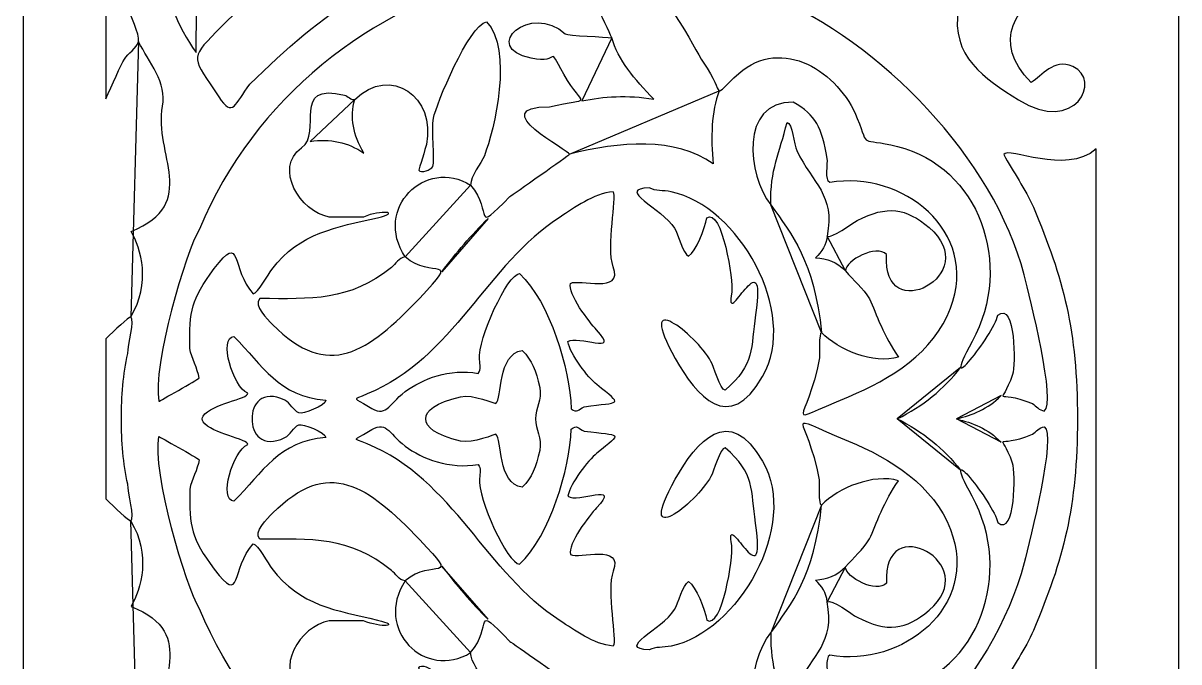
# Model space of a CAD drawing. Header units: centimetres. Extents: x -27.5 to -15.1, y -9.5 to 9.5.
# Drawn here: x -27.5 to -21.72, y -1.22 to 1.98 of the extents above; entities that cross this region are included whole.
import ezdxf

# ---------------------------------------------------------------- set-up
doc = ezdxf.new("R2010")
doc.units = ezdxf.units.CM
doc.header["$MEASUREMENT"] = 0
doc.layers.add('layer 1', color=7, linetype='Continuous')

msp = doc.modelspace()

# ---------------------------------------------------------------- linework, layer by layer
at = {"layer": 'layer 1', "color": 250}
for points, knots in [([(-27.49999, -9.50002), (-27.49999, -9.50002), (-27.49999, 9.5), (-27.49999, 9.5), (-27.49999, 9.5), (-27.49999, 9.5), (-21.71736, 9.5), (-21.71736, 9.5), (-21.71736, 9.5), (-21.71736, 9.5), (-21.71736, -9.50002), (-21.71736, -9.50002), (-21.71736, -9.50002), (-21.71736, -9.50002), (-27.49999, -9.50002), (-27.49999, -9.50002)], [0, 0, 0, 0, 0.2, 0.2, 0.2, 0.2, 0.4, 0.4, 0.4, 0.4, 0.6, 0.6, 0.6, 0.6, 1, 1, 1, 1]), ([(-27.08695, 1.6014), (-27.08695, 1.6014), (-27.08695, 2.94245), (-27.08695, 2.94245), (-27.08695, 2.94245), (-27.03337, 2.92483), (-26.82201, 2.88671), (-26.83169, 2.87301), (-26.83169, 2.87301), (-27.04642, 2.63627), (-27.05863, 2.37105), (-26.97481, 2.07145), (-26.97481, 2.07145), (-26.96962, 2.01144), (-26.91291, 1.92827), (-26.92277, 1.88708), (-26.92277, 1.88708), (-26.93047, 1.85484), (-26.97574, 1.8267), (-26.99339, 1.79974), (-26.99339, 1.79974), (-27.01126, 1.77244), (-27.0547, 1.66704), (-27.08695, 1.6014)], [0, 0, 0, 0, 0.1428571, 0.1428571, 0.1428571, 0.1428571, 0.2857143, 0.2857143, 0.2857143, 0.2857143, 0.4285714, 0.4285714, 0.4285714, 0.4285714, 0.5714286, 0.5714286, 0.5714286, 0.5714286, 0.7142857, 0.7142857, 0.7142857, 0.7142857, 1, 1, 1, 1]), ([(-26.63468, 1.83273), (-26.81935, 2.09207), (-26.91381, 2.48471), (-26.62596, 2.92334), (-26.62596, 2.92334), (-26.62596, 2.92334), (-26.63468, 1.83273), (-26.63468, 1.83273)], [0, 0, 0, 0, 0.3333333, 0.3333333, 0.3333333, 0.3333333, 1, 1, 1, 1]), ([(-25.60497, 2.64984), (-25.50322, 2.58364), (-25.40008, 2.5066), (-25.28531, 2.46934), (-25.28531, 2.46934), (-25.26363, 2.46229), (-25.12537, 2.4276), (-25.14961, 2.39362), (-25.14961, 2.39362), (-25.64937, 2.2859), (-26.00781, 2.02946), (-26.36516, 1.67359), (-26.36516, 1.67359), (-26.44091, 1.57626), (-26.44904, 1.50144), (-26.5213, 1.61148), (-26.5213, 1.61148), (-26.65181, 1.81022), (-26.67079, 1.79563), (-26.53432, 1.93559), (-26.53432, 1.93559), (-26.36618, 2.10803), (-26.21159, 2.20799), (-26.09939, 2.42661), (-26.09939, 2.42661), (-26.05471, 2.42441), (-26.07472, 2.09016), (-26.00088, 2.07726), (-26.00088, 2.07726), (-25.86138, 2.24926), (-25.64418, 2.40627), (-25.62355, 2.64205), (-25.62355, 2.64205), (-25.61524, 2.64901), (-25.61567, 2.64984), (-25.60497, 2.64984)], [0, 0, 0, 0, 0.1, 0.1, 0.1, 0.1, 0.2, 0.2, 0.2, 0.2, 0.3, 0.3, 0.3, 0.3, 0.4, 0.4, 0.4, 0.4, 0.5, 0.5, 0.5, 0.5, 0.6, 0.6, 0.6, 0.6, 0.7, 0.7, 0.7, 0.7, 0.8, 0.8, 0.8, 0.8, 1, 1, 1, 1]), ([(-24.68883, 2.28077), (-24.71329, 2.21627), (-24.57895, 1.96466), (-24.55486, 1.9065), (-24.55486, 1.9065), (-24.58303, 1.91101), (-24.77676, 1.91633), (-24.78718, 1.92589), (-24.78718, 1.92589), (-24.95986, 2.08468), (-25.21661, 1.8574), (-24.95816, 1.80363), (-24.95816, 1.80363), (-24.80388, 1.77151), (-24.88488, 1.88381), (-24.7946, 1.72405), (-24.7946, 1.72405), (-24.6939, 1.54587), (-24.64338, 1.61645), (-24.86711, 1.56102), (-24.86711, 1.56102), (-25.19837, 1.56102), (-24.76229, 1.33782), (-24.76674, 1.32424), (-24.76674, 1.32424), (-24.76863, 1.31849), (-25.05395, 1.12034), (-25.06412, 1.1127), (-25.06412, 1.1127), (-25.25751, 0.91764), (-25.14503, 1.03324), (-25.26113, 1.16897), (-25.26113, 1.16897), (-25.26119, 1.21625), (-25.2081, 1.27632), (-25.19237, 1.31648), (-25.19237, 1.31648), (-25.14203, 1.44489), (-25.0468, 1.84989), (-25.18121, 1.98605), (-25.18121, 1.98605), (-25.27044, 1.97047), (-25.43406, 1.56921), (-25.44698, 1.50475), (-25.44698, 1.50475), (-25.45876, 1.44619), (-25.43712, 1.29583), (-25.45072, 1.26216), (-25.45072, 1.26216), (-25.45678, 1.24716), (-25.51107, 1.22478), (-25.51948, 1.24466), (-25.51948, 1.24466), (-25.52047, 1.24695), (-25.48538, 1.35798), (-25.48232, 1.37276), (-25.48232, 1.37276), (-25.43322, 1.60903), (-25.66013, 1.77191), (-25.84103, 1.5979), (-25.84103, 1.5979), (-25.85819, 1.59231), (-25.87671, 1.61565), (-25.89121, 1.61924), (-25.89121, 1.61924), (-26.16472, 1.68679), (-25.99773, 1.43283), (-26.10681, 1.35529), (-26.10681, 1.35529), (-26.24755, 1.2553), (-26.11361, 1.03587), (-25.96928, 1.00983), (-25.96928, 1.00983), (-25.96928, 1.00983), (-25.79642, 1.00983), (-25.79642, 1.00983), (-25.79642, 1.00983), (-25.70836, 1.04718), (-25.60494, 1.03513), (-25.72766, 1.00594), (-25.72766, 1.00594), (-25.93159, 0.95746), (-26.11342, 0.93579), (-26.25549, 0.74783), (-26.25549, 0.74783), (-26.27182, 0.72625), (-26.32716, 0.62555), (-26.34844, 0.62555), (-26.34844, 0.62555), (-26.46169, 0.74687), (-26.40251, 0.94058), (-26.54359, 0.7517), (-26.54359, 0.7517), (-26.66213, 0.59299), (-26.66628, 0.5451), (-26.66628, 0.35189), (-26.66628, 0.35189), (-26.65725, 0.30301), (-26.62633, 0.25283), (-26.61981, 0.20438), (-26.61981, 0.20438), (-26.62723, 0.19557), (-26.82016, 0.08766), (-26.82056, 0.08794), (-26.82056, 0.08794), (-26.85571, 0.26362), (-26.6848, 0.84223), (-26.61795, 0.94967), (-26.61795, 0.94967), (-26.34275, 1.60971), (-25.76185, 2.05361), (-25.10502, 2.22672), (-25.10502, 2.22672), (-24.93714, 2.26395), (-24.84522, 2.28114), (-24.68883, 2.28077)], [0, 0, 0, 0, 0.0333333, 0.0333333, 0.0333333, 0.0333333, 0.0666667, 0.0666667, 0.0666667, 0.0666667, 0.1, 0.1, 0.1, 0.1, 0.1333333, 0.1333333, 0.1333333, 0.1333333, 0.1666667, 0.1666667, 0.1666667, 0.1666667, 0.2, 0.2, 0.2, 0.2, 0.2333333, 0.2333333, 0.2333333, 0.2333333, 0.2666667, 0.2666667, 0.2666667, 0.2666667, 0.3, 0.3, 0.3, 0.3, 0.3333333, 0.3333333, 0.3333333, 0.3333333, 0.3666667, 0.3666667, 0.3666667, 0.3666667, 0.4, 0.4, 0.4, 0.4, 0.4333333, 0.4333333, 0.4333333, 0.4333333, 0.4666667, 0.4666667, 0.4666667, 0.4666667, 0.5, 0.5, 0.5, 0.5, 0.5333333, 0.5333333, 0.5333333, 0.5333333, 0.5666667, 0.5666667, 0.5666667, 0.5666667, 0.6, 0.6, 0.6, 0.6, 0.6333333, 0.6333333, 0.6333333, 0.6333333, 0.6666667, 0.6666667, 0.6666667, 0.6666667, 0.7, 0.7, 0.7, 0.7, 0.7333333, 0.7333333, 0.7333333, 0.7333333, 0.7666667, 0.7666667, 0.7666667, 0.7666667, 0.8, 0.8, 0.8, 0.8, 0.8333333, 0.8333333, 0.8333333, 0.8333333, 0.8666667, 0.8666667, 0.8666667, 0.8666667, 0.9, 0.9, 0.9, 0.9, 0.9333333, 0.9333333, 0.9333333, 0.9333333, 1, 1, 1, 1]), ([(-24.52694, 2.27548), (-24.26228, 2.26107), (-24.01367, 2.21667), (-23.75751, 2.11223), (-23.75751, 2.11223), (-23.20957, 1.88881), (-22.64123, 1.30019), (-22.49177, 0.72065), (-22.49177, 0.72065), (-22.46218, 0.60601), (-22.32766, 0.07304), (-22.39141, 0.03943), (-22.39141, 0.03943), (-22.41667, 0.0423), (-22.43108, 0.06484), (-22.44901, 0.07628), (-22.44901, 0.07628), (-22.64571, 0.15847), (-22.61062, 0.04475), (-22.54937, 0.22185), (-22.54937, 0.22185), (-22.53441, 0.26523), (-22.53274, 0.58996), (-22.62373, 0.51882), (-22.62373, 0.51882), (-22.64275, 0.42164), (-22.92812, 0.06463), (-22.75198, 0.38683), (-22.75198, 0.38683), (-22.54075, 0.77328), (-22.71655, 1.26126), (-23.12557, 1.36308), (-23.12557, 1.36308), (-23.3202, 1.4115), (-23.26408, 1.34456), (-23.32629, 1.5028), (-23.32629, 1.5028), (-23.41812, 1.73626), (-23.70288, 1.91695), (-23.91921, 1.72795), (-23.91921, 1.72795), (-24.06555, 1.60007), (-23.97777, 1.61095), (-24.09764, 1.78422), (-24.09764, 1.78422), (-24.14291, 1.84967), (-24.2889, 2.18798), (-24.52694, 2.27548)], [0, 0, 0, 0, 0.0769231, 0.0769231, 0.0769231, 0.0769231, 0.1538462, 0.1538462, 0.1538462, 0.1538462, 0.2307692, 0.2307692, 0.2307692, 0.2307692, 0.3076923, 0.3076923, 0.3076923, 0.3076923, 0.3846154, 0.3846154, 0.3846154, 0.3846154, 0.4615385, 0.4615385, 0.4615385, 0.4615385, 0.5384615, 0.5384615, 0.5384615, 0.5384615, 0.6153846, 0.6153846, 0.6153846, 0.6153846, 0.6923077, 0.6923077, 0.6923077, 0.6923077, 0.7692308, 0.7692308, 0.7692308, 0.7692308, 0.8461538, 0.8461538, 0.8461538, 0.8461538, 1, 1, 1, 1]), ([(-22.34865, 2.17432), (-22.52881, 2.07318), (-22.66207, 1.88659), (-22.45643, 1.6833), (-22.45643, 1.6833), (-22.40025, 1.71493), (-22.34627, 1.80564), (-22.24829, 1.76288), (-22.24829, 1.76288), (-22.09905, 1.69774), (-22.23608, 1.41839), (-22.51963, 1.59596), (-22.51963, 1.59596), (-22.69027, 1.70281), (-22.85976, 1.81257), (-22.82074, 2.05012), (-22.82074, 2.05012), (-22.82074, 2.05012), (-22.34865, 2.17432), (-22.34865, 2.17432)], [0, 0, 0, 0, 0.1666667, 0.1666667, 0.1666667, 0.1666667, 0.3333333, 0.3333333, 0.3333333, 0.3333333, 0.5, 0.5, 0.5, 0.5, 0.6666667, 0.6666667, 0.6666667, 0.6666667, 1, 1, 1, 1]), ([(-26.92277, 1.88708), (-26.87015, 1.78644), (-26.77984, 1.67894), (-26.80195, 1.56491), (-26.80195, 1.56491), (-26.84845, 1.32517), (-26.61152, 1.07779), (-26.95994, 0.93801), (-26.95994, 0.93801), (-26.91084, 0.85098), (-26.85747, 0.67882), (-26.96179, 0.51103), (-26.96179, 0.51103), (-26.96179, 0.51103), (-26.92277, 1.88708), (-26.92277, 1.88708)], [0, 0, 0, 0, 0.2, 0.2, 0.2, 0.2, 0.4, 0.4, 0.4, 0.4, 0.6, 0.6, 0.6, 0.6, 1, 1, 1, 1]), ([(-24.55486, 1.9065), (-24.52388, 1.79513), (-24.44074, 1.69932), (-24.34474, 1.59926), (-24.34474, 1.59926), (-24.47716, 1.62168), (-24.59468, 1.61296), (-24.7054, 1.59014), (-24.7054, 1.59014), (-24.7054, 1.59014), (-24.55486, 1.9065), (-24.55486, 1.9065)], [0, 0, 0, 0, 0.25, 0.25, 0.25, 0.25, 0.5, 0.5, 0.5, 0.5, 1, 1, 1, 1]), ([(-24.76674, 1.32424), (-24.5207, 1.38599), (-24.23278, 1.41239), (-24.04796, 1.2753), (-24.04796, 1.2753), (-24.0593, 1.40664), (-24.05763, 1.53696), (-24.01747, 1.64137), (-24.01747, 1.64137), (-24.01747, 1.64137), (-24.76674, 1.32424), (-24.76674, 1.32424)], [0, 0, 0, 0, 0.25, 0.25, 0.25, 0.25, 0.5, 0.5, 0.5, 0.5, 1, 1, 1, 1]), ([(-25.84103, 1.5979), (-25.86453, 1.50861), (-25.84957, 1.41932), (-25.79611, 1.33), (-25.79611, 1.33), (-25.87443, 1.38389), (-25.96375, 1.4033), (-26.06408, 1.38828), (-26.06408, 1.38828), (-26.06408, 1.38828), (-25.84103, 1.5979), (-25.84103, 1.5979)], [0, 0, 0, 0, 0.25, 0.25, 0.25, 0.25, 0.5, 0.5, 0.5, 0.5, 1, 1, 1, 1]), ([(-23.64784, 1.58433), (-23.5314, 1.5211), (-23.50441, 1.455), (-23.47686, 1.30291), (-23.47686, 1.30291), (-23.47244, 1.27852), (-23.48929, 1.19133), (-23.46385, 1.18258), (-23.46385, 1.18258), (-23.10083, 1.24444), (-22.71352, 0.93919), (-22.85976, 0.55373), (-22.85976, 0.55373), (-22.94364, 0.33266), (-23.15865, 0.19841), (-23.3709, 0.11122), (-23.3709, 0.11122), (-23.72211, -0.03304), (-23.57555, -0.02964), (-23.51588, 0.30533), (-23.51588, 0.30533), (-23.51344, 0.31899), (-23.52092, 0.43147), (-23.50472, 0.43147), (-23.50472, 0.43147), (-23.42291, 0.34456), (-23.24488, 0.27274), (-23.11997, 0.30919), (-23.11997, 0.30919), (-23.19266, 0.40838), (-23.23282, 0.52825), (-23.26495, 0.60032), (-23.26495, 0.60032), (-23.29998, 0.65542), (-23.34428, 0.69283), (-23.38578, 0.74007), (-23.38578, 0.74007), (-23.38482, 0.79307), (-23.22992, 0.87491), (-23.17946, 0.82157), (-23.17946, 0.82157), (-23.20602, 0.45216), (-22.68984, 0.7235), (-22.96757, 0.95743), (-22.96757, 0.95743), (-23.08309, 1.05473), (-23.1755, 1.06994), (-23.32629, 0.99237), (-23.32629, 0.99237), (-23.3547, 0.97774), (-23.45578, 0.89939), (-23.47686, 0.91473), (-23.47686, 0.91473), (-23.43803, 1.12331), (-23.54767, 1.1738), (-23.62926, 1.34171), (-23.62926, 1.34171), (-23.64459, 1.37331), (-23.64985, 1.47865), (-23.67758, 1.48338), (-23.67758, 1.48338), (-23.7154, 1.32771), (-23.76245, 1.25115), (-23.75936, 1.07), (-23.75936, 1.07), (-23.87617, 1.2202), (-23.9164, 1.58705), (-23.64784, 1.58433)], [0, 0, 0, 0, 0.0555556, 0.0555556, 0.0555556, 0.0555556, 0.1111111, 0.1111111, 0.1111111, 0.1111111, 0.1666667, 0.1666667, 0.1666667, 0.1666667, 0.2222222, 0.2222222, 0.2222222, 0.2222222, 0.2777778, 0.2777778, 0.2777778, 0.2777778, 0.3333333, 0.3333333, 0.3333333, 0.3333333, 0.3888889, 0.3888889, 0.3888889, 0.3888889, 0.4444444, 0.4444444, 0.4444444, 0.4444444, 0.5, 0.5, 0.5, 0.5, 0.5555556, 0.5555556, 0.5555556, 0.5555556, 0.6111111, 0.6111111, 0.6111111, 0.6111111, 0.6666667, 0.6666667, 0.6666667, 0.6666667, 0.7222222, 0.7222222, 0.7222222, 0.7222222, 0.7777778, 0.7777778, 0.7777778, 0.7777778, 0.8333333, 0.8333333, 0.8333333, 0.8333333, 0.8888889, 0.8888889, 0.8888889, 0.8888889, 1, 1, 1, 1]), ([(-22.13043, 1.35006), (-22.13043, 1.35006), (-22.13043, -1.35008), (-22.13043, -1.35008), (-22.13043, -1.35008), (-22.28774, -1.21663), (-22.56987, -1.36408), (-22.59399, -1.32231), (-22.59399, -1.32231), (-22.54854, -1.23639), (-22.48432, -1.1504), (-22.4453, -1.05836), (-22.4453, -1.05836), (-22.29464, -0.70301), (-22.22479, -0.43916), (-22.22489, 0.00001), (-22.22489, 0.00001), (-22.22489, 0.00001), (-22.22489, 0.00001), (-22.22489, 0.00001), (-22.22489, 0.00001), (-22.22479, 0.43914), (-22.29464, 0.70303), (-22.4453, 1.05835), (-22.4453, 1.05835), (-22.48432, 1.15042), (-22.54854, 1.23637), (-22.59399, 1.3223), (-22.59399, 1.3223), (-22.56987, 1.3641), (-22.28774, 1.21665), (-22.13043, 1.35006)], [0, 0, 0, 0, 0.1111111, 0.1111111, 0.1111111, 0.1111111, 0.2222222, 0.2222222, 0.2222222, 0.2222222, 0.3333333, 0.3333333, 0.3333333, 0.3333333, 0.4444444, 0.4444444, 0.4444444, 0.4444444, 0.5555556, 0.5555556, 0.5555556, 0.5555556, 0.6666667, 0.6666667, 0.6666667, 0.6666667, 0.7777778, 0.7777778, 0.7777778, 0.7777778, 1, 1, 1, 1]), ([(-25.26113, 1.16897), (-25.48649, 1.30925), (-25.74862, 1.0529), (-25.58825, 0.80995), (-25.58825, 0.80995), (-25.58825, 0.80995), (-25.26113, 1.16897), (-25.26113, 1.16897)], [0, 0, 0, 0, 0.3333333, 0.3333333, 0.3333333, 0.3333333, 1, 1, 1, 1]), ([(-24.54744, 1.13598), (-24.52697, 1.11156), (-24.5838, 0.86031), (-24.54744, 0.76141), (-24.54744, 0.76141), (-24.49571, 0.62076), (-24.7182, 0.70337), (-24.76118, 0.67796), (-24.76118, 0.67796), (-24.7775, 0.62716), (-24.66623, 0.48178), (-24.63108, 0.44505), (-24.63108, 0.44505), (-24.50397, 0.31235), (-24.72698, 0.42378), (-24.7742, 0.38683), (-24.7742, 0.38683), (-24.76319, 0.32122), (-24.67384, 0.20753), (-24.62922, 0.17139), (-24.62922, 0.17139), (-24.49457, 0.0624), (-24.50923, 0.08677), (-24.69242, 0.06076), (-24.69242, 0.06076), (-24.72303, 0.04809), (-24.72735, 0.02743), (-24.75744, 0.05109), (-24.75744, 0.05109), (-24.76572, 0.25212), (-24.86312, 0.58291), (-25.01579, 0.72647), (-25.01579, 0.72647), (-25.07652, 0.72647), (-25.22573, 0.39833), (-25.21651, 0.29757), (-25.21651, 0.29757), (-25.21395, 0.26937), (-25.20634, 0.24918), (-25.22397, 0.22769), (-25.22397, 0.22769), (-25.36508, 0.25308), (-25.50461, 0.19946), (-25.58825, 0.13648), (-25.58825, 0.13648), (-25.67862, 0.0684), (-25.67995, 0.00159), (-25.77227, 0.06271), (-25.77227, 0.06271), (-25.84397, 0.1102), (-25.86014, 0.09094), (-25.77784, 0.12483), (-25.77784, 0.12483), (-25.3486, 0.30143), (-25.17972, 0.77436), (-24.81318, 1.00983), (-24.81318, 1.00983), (-24.74467, 1.05386), (-24.64585, 1.12844), (-24.54744, 1.13598)], [0, 0, 0, 0, 0.0625, 0.0625, 0.0625, 0.0625, 0.125, 0.125, 0.125, 0.125, 0.1875, 0.1875, 0.1875, 0.1875, 0.25, 0.25, 0.25, 0.25, 0.3125, 0.3125, 0.3125, 0.3125, 0.375, 0.375, 0.375, 0.375, 0.4375, 0.4375, 0.4375, 0.4375, 0.5, 0.5, 0.5, 0.5, 0.5625, 0.5625, 0.5625, 0.5625, 0.625, 0.625, 0.625, 0.625, 0.6875, 0.6875, 0.6875, 0.6875, 0.75, 0.75, 0.75, 0.75, 0.8125, 0.8125, 0.8125, 0.8125, 0.875, 0.875, 0.875, 0.875, 1, 1, 1, 1]), ([(-24.36716, 1.1554), (-24.3346, 1.13836), (-24.30087, 1.14501), (-24.25749, 1.13598), (-24.25749, 1.13598), (-23.9219, 1.06632), (-23.61544, 0.53443), (-23.80027, 0.21217), (-23.80027, 0.21217), (-23.96843, -0.08109), (-24.13106, 0.11329), (-24.23705, 0.30143), (-24.23705, 0.30143), (-24.44176, 0.66491), (-24.13644, 0.42653), (-24.05859, 0.28786), (-24.05859, 0.28786), (-24.04721, 0.26755), (-24.01064, 0.14421), (-23.98797, 0.14421), (-23.98797, 0.14421), (-23.83521, 0.27357), (-23.86047, 0.35523), (-23.83558, 0.52074), (-23.83558, 0.52074), (-23.77467, 0.92577), (-23.99521, 0.42016), (-23.95452, 0.63331), (-23.95452, 0.63331), (-23.9445, 0.68584), (-24.00396, 1.05813), (-24.07906, 1.00594), (-24.07906, 1.00594), (-24.08716, 0.95304), (-24.1348, 0.83734), (-24.17011, 0.81381), (-24.17011, 0.81381), (-24.2002, 0.82933), (-24.22017, 0.92113), (-24.24076, 0.95356), (-24.24076, 0.95356), (-24.30498, 1.05476), (-24.53823, 1.14962), (-24.36716, 1.1554)], [0, 0, 0, 0, 0.0833333, 0.0833333, 0.0833333, 0.0833333, 0.1666667, 0.1666667, 0.1666667, 0.1666667, 0.25, 0.25, 0.25, 0.25, 0.3333333, 0.3333333, 0.3333333, 0.3333333, 0.4166667, 0.4166667, 0.4166667, 0.4166667, 0.5, 0.5, 0.5, 0.5, 0.5833333, 0.5833333, 0.5833333, 0.5833333, 0.6666667, 0.6666667, 0.6666667, 0.6666667, 0.75, 0.75, 0.75, 0.75, 0.8333333, 0.8333333, 0.8333333, 0.8333333, 1, 1, 1, 1]), ([(-23.50472, 0.43147), (-23.54318, 0.78976), (-23.65337, 0.92326), (-23.75936, 1.07), (-23.75936, 1.07), (-23.75936, 1.07), (-23.50472, 0.43147), (-23.50472, 0.43147)], [0, 0, 0, 0, 0.3333333, 0.3333333, 0.3333333, 0.3333333, 1, 1, 1, 1]), ([(-25.17379, 1.00207), (-25.25677, 0.91986), (-25.33357, 0.83122), (-25.40425, 0.73618), (-25.40425, 0.73618), (-25.40425, 0.73618), (-25.17379, 1.00207), (-25.17379, 1.00207)], [0, 0, 0, 0, 0.3333333, 0.3333333, 0.3333333, 0.3333333, 1, 1, 1, 1]), ([(-23.38578, 0.74007), (-23.42804, 0.78537), (-23.47943, 0.80216), (-23.53493, 0.80599), (-23.53493, 0.80599), (-23.50562, 0.83703), (-23.47958, 0.86981), (-23.47686, 0.91473), (-23.47686, 0.91473), (-23.47686, 0.91473), (-23.38578, 0.74007), (-23.38578, 0.74007)], [0, 0, 0, 0, 0.25, 0.25, 0.25, 0.25, 0.5, 0.5, 0.5, 0.5, 1, 1, 1, 1]), ([(-25.58825, 0.80995), (-25.45842, 0.6928), (-25.29941, 0.83011), (-25.51577, 0.60422), (-25.51577, 0.60422), (-25.7753, 0.33325), (-25.97395, 0.18957), (-26.25178, 0.47223), (-26.25178, 0.47223), (-26.27729, 0.49817), (-26.34983, 0.56588), (-26.31498, 0.60227), (-26.31498, 0.60227), (-26.06049, 0.59976), (-25.86592, 0.58832), (-25.65704, 0.75751), (-25.65704, 0.75751), (-25.63626, 0.77433), (-25.62056, 0.80608), (-25.58825, 0.80995)], [0, 0, 0, 0, 0.1666667, 0.1666667, 0.1666667, 0.1666667, 0.3333333, 0.3333333, 0.3333333, 0.3333333, 0.5, 0.5, 0.5, 0.5, 0.6666667, 0.6666667, 0.6666667, 0.6666667, 1, 1, 1, 1]), ([(-27.08695, -0.39974), (-27.08695, -0.39974), (-27.08695, 0.39972), (-27.08695, 0.39972), (-27.08695, 0.39972), (-27.04215, 0.44313), (-26.97283, 0.50843), (-26.96179, 0.51103), (-26.96179, 0.51103), (-26.94012, 0.49214), (-26.97546, 0.3727), (-26.97667, 0.32666), (-26.97667, 0.32666), (-26.99948, 0.22451), (-27.00848, 0.11329), (-27.00761, 0.00001), (-27.00761, 0.00001), (-27.00761, 0.00001), (-27.00761, 0.00001), (-27.00761, 0.00001), (-27.00761, 0.00001), (-27.00848, -0.11331), (-26.99948, -0.22449), (-26.97667, -0.32668), (-26.97667, -0.32668), (-26.97546, -0.37271), (-26.94012, -0.49212), (-26.96179, -0.51104), (-26.96179, -0.51104), (-26.97283, -0.50841), (-27.04215, -0.44315), (-27.08695, -0.39974)], [0, 0, 0, 0, 0.1111111, 0.1111111, 0.1111111, 0.1111111, 0.2222222, 0.2222222, 0.2222222, 0.2222222, 0.3333333, 0.3333333, 0.3333333, 0.3333333, 0.4444444, 0.4444444, 0.4444444, 0.4444444, 0.5555556, 0.5555556, 0.5555556, 0.5555556, 0.6666667, 0.6666667, 0.6666667, 0.6666667, 0.7777778, 0.7777778, 0.7777778, 0.7777778, 1, 1, 1, 1]), ([(-26.59937, -0.01418), (-26.55862, -0.07565), (-26.37076, -0.09983), (-26.37632, -0.12871), (-26.37632, -0.12871), (-26.44954, -0.15888), (-26.52402, -0.40734), (-26.44509, -0.41207), (-26.44509, -0.41207), (-26.30159, -0.26707), (-26.21957, -0.11049), (-25.98601, -0.09377), (-25.98601, -0.09377), (-25.98601, -0.06557), (-26.1027, -0.02262), (-26.11982, -0.0297), (-26.11982, -0.0297), (-26.14941, -0.04198), (-26.1619, -0.08001), (-26.19044, -0.09377), (-26.19044, -0.09377), (-26.30376, -0.14846), (-26.35771, -0.07246), (-26.35397, 0.00001), (-26.35397, 0.00001), (-26.35397, 0.00001), (-26.35397, 0.00001), (-26.35397, 0.00001), (-26.35397, 0.00001), (-26.35771, 0.07245), (-26.30376, 0.14845), (-26.19044, 0.09378), (-26.19044, 0.09378), (-26.1619, 0.07999), (-26.14941, 0.042), (-26.11982, 0.02972), (-26.11982, 0.02972), (-26.1027, 0.02261), (-25.98601, 0.06559), (-25.98601, 0.09378), (-25.98601, 0.09378), (-26.21957, 0.11048), (-26.30159, 0.26705), (-26.44509, 0.41206), (-26.44509, 0.41206), (-26.52402, 0.40733), (-26.44954, 0.15887), (-26.37632, 0.12869), (-26.37632, 0.12869), (-26.37076, 0.09981), (-26.55862, 0.07567), (-26.59937, 0.0142), (-26.59937, 0.0142), (-26.60506, 0.00446), (-26.60484, -0.00559), (-26.59937, -0.01418)], [0, 0, 0, 0, 0.0666667, 0.0666667, 0.0666667, 0.0666667, 0.1333333, 0.1333333, 0.1333333, 0.1333333, 0.2, 0.2, 0.2, 0.2, 0.2666667, 0.2666667, 0.2666667, 0.2666667, 0.3333333, 0.3333333, 0.3333333, 0.3333333, 0.4, 0.4, 0.4, 0.4, 0.4666667, 0.4666667, 0.4666667, 0.4666667, 0.5333333, 0.5333333, 0.5333333, 0.5333333, 0.6, 0.6, 0.6, 0.6, 0.6666667, 0.6666667, 0.6666667, 0.6666667, 0.7333333, 0.7333333, 0.7333333, 0.7333333, 0.8, 0.8, 0.8, 0.8, 0.8666667, 0.8666667, 0.8666667, 0.8666667, 1, 1, 1, 1]), ([(-25.48584, 0.00001), (-25.4855, -0.03944), (-25.43814, -0.08134), (-25.31131, -0.11124), (-25.31131, -0.11124), (-25.25213, -0.12518), (-25.13579, -0.07553), (-25.13474, -0.0763), (-25.13474, -0.0763), (-25.10156, -0.10122), (-25.12821, -0.32374), (-25.00278, -0.3422), (-25.00278, -0.3422), (-24.95331, -0.29316), (-24.93364, -0.24214), (-24.91543, -0.1578), (-24.91543, -0.1578), (-24.90161, -0.09377), (-24.93676, -0.05376), (-24.93633, 0.00001), (-24.93633, 0.00001), (-24.93633, 0.00001), (-24.93633, 0.00001), (-24.93633, 0.00001), (-24.93633, 0.00001), (-24.93676, 0.05378), (-24.90161, 0.09378), (-24.91543, 0.15782), (-24.91543, 0.15782), (-24.93364, 0.24216), (-24.95331, 0.29318), (-25.00278, 0.34218), (-25.00278, 0.34218), (-25.12821, 0.32372), (-25.10156, 0.1012), (-25.13474, 0.07628), (-25.13474, 0.07628), (-25.13579, 0.07551), (-25.25213, 0.1252), (-25.31131, 0.11122), (-25.31131, 0.11122), (-25.43814, 0.08132), (-25.4855, 0.03946), (-25.48584, 0.00001), (-25.48584, 0.00001), (-25.48584, 0.00001), (-25.48584, 0.00001), (-25.48584, 0.00001)], [0, 0, 0, 0, 0.0769231, 0.0769231, 0.0769231, 0.0769231, 0.1538462, 0.1538462, 0.1538462, 0.1538462, 0.2307692, 0.2307692, 0.2307692, 0.2307692, 0.3076923, 0.3076923, 0.3076923, 0.3076923, 0.3846154, 0.3846154, 0.3846154, 0.3846154, 0.4615385, 0.4615385, 0.4615385, 0.4615385, 0.5384615, 0.5384615, 0.5384615, 0.5384615, 0.6153846, 0.6153846, 0.6153846, 0.6153846, 0.6923077, 0.6923077, 0.6923077, 0.6923077, 0.7692308, 0.7692308, 0.7692308, 0.7692308, 0.8461538, 0.8461538, 0.8461538, 0.8461538, 1, 1, 1, 1]), ([(-22.80958, 0.25679), (-22.89359, 0.14869), (-22.99914, 0.06311), (-23.12622, 0.00001), (-23.12622, 0.00001), (-23.12622, 0.00001), (-22.80958, 0.25679), (-22.80958, 0.25679)], [0, 0, 0, 0, 0.3333333, 0.3333333, 0.3333333, 0.3333333, 1, 1, 1, 1]), ([(-22.60701, 0.11707), (-22.67367, 0.04694), (-22.75074, 0.02035), (-22.82931, 0.00001), (-22.82931, 0.00001), (-22.82931, 0.00001), (-22.60701, 0.11707), (-22.60701, 0.11707)], [0, 0, 0, 0, 0.3333333, 0.3333333, 0.3333333, 0.3333333, 1, 1, 1, 1]), ([(-24.36716, -1.15538), (-24.3346, -1.13838), (-24.30087, -1.14499), (-24.25749, -1.136), (-24.25749, -1.136), (-23.9219, -1.06634), (-23.61544, -0.53445), (-23.80027, -0.21215), (-23.80027, -0.21215), (-23.96843, 0.08111), (-24.13106, -0.11331), (-24.23705, -0.30145), (-24.23705, -0.30145), (-24.44176, -0.66492), (-24.13644, -0.42651), (-24.05859, -0.28784), (-24.05859, -0.28784), (-24.04721, -0.26756), (-24.01064, -0.14423), (-23.98797, -0.14423), (-23.98797, -0.14423), (-23.83521, -0.27356), (-23.86047, -0.35524), (-23.83558, -0.52075), (-23.83558, -0.52075), (-23.77467, -0.92575), (-23.99521, -0.42014), (-23.95452, -0.63332), (-23.95452, -0.63332), (-23.9445, -0.68585), (-24.00396, -1.05811), (-24.07906, -1.00595), (-24.07906, -1.00595), (-24.08716, -0.95302), (-24.1348, -0.83732), (-24.17011, -0.81383), (-24.17011, -0.81383), (-24.2002, -0.82935), (-24.22017, -0.92111), (-24.24076, -0.95355), (-24.24076, -0.95355), (-24.30498, -1.05477), (-24.53823, -1.1496), (-24.36716, -1.15538)], [0, 0, 0, 0, 0.0833333, 0.0833333, 0.0833333, 0.0833333, 0.1666667, 0.1666667, 0.1666667, 0.1666667, 0.25, 0.25, 0.25, 0.25, 0.3333333, 0.3333333, 0.3333333, 0.3333333, 0.4166667, 0.4166667, 0.4166667, 0.4166667, 0.5, 0.5, 0.5, 0.5, 0.5833333, 0.5833333, 0.5833333, 0.5833333, 0.6666667, 0.6666667, 0.6666667, 0.6666667, 0.75, 0.75, 0.75, 0.75, 0.8333333, 0.8333333, 0.8333333, 0.8333333, 1, 1, 1, 1]), ([(-25.48584, 0.00001), (-25.48584, 0.00001), (-25.48584, 0.00001), (-25.48584, 0.00001), (-25.48584, 0.00001), (-25.48584, 0.00001), (-25.48584, 0.00001), (-25.48584, 0.00001)], [0, 0, 0, 0, 0.3333333, 0.3333333, 0.3333333, 0.3333333, 1, 1, 1, 1]), ([(-23.64784, -1.58431), (-23.5314, -1.52109), (-23.50441, -1.45501), (-23.47686, -1.30289), (-23.47686, -1.30289), (-23.47244, -1.27853), (-23.48929, -1.19131), (-23.46385, -1.18256), (-23.46385, -1.18256), (-23.10083, -1.24446), (-22.71352, -0.9392), (-22.85976, -0.55374), (-22.85976, -0.55374), (-22.94364, -0.33267), (-23.15865, -0.19843), (-23.3709, -0.11124), (-23.3709, -0.11124), (-23.72211, 0.03303), (-23.57555, 0.02963), (-23.51588, -0.30531), (-23.51588, -0.30531), (-23.51344, -0.31901), (-23.52092, -0.43149), (-23.50472, -0.43149), (-23.50472, -0.43149), (-23.42291, -0.34458), (-23.24488, -0.27275), (-23.11997, -0.30921), (-23.11997, -0.30921), (-23.19266, -0.40839), (-23.23282, -0.52826), (-23.26495, -0.6003), (-23.26495, -0.6003), (-23.29998, -0.65543), (-23.34428, -0.69284), (-23.38578, -0.74005), (-23.38578, -0.74005), (-23.38482, -0.79308), (-23.22992, -0.87489), (-23.17946, -0.82159), (-23.17946, -0.82159), (-23.20602, -0.45214), (-22.68984, -0.72348), (-22.96757, -0.95744), (-22.96757, -0.95744), (-23.08309, -1.05471), (-23.1755, -1.06992), (-23.32629, -0.99235), (-23.32629, -0.99235), (-23.3547, -0.97776), (-23.45578, -0.89941), (-23.47686, -0.91474), (-23.47686, -0.91474), (-23.43803, -1.12332), (-23.54767, -1.17381), (-23.62926, -1.34173), (-23.62926, -1.34173), (-23.64459, -1.3733), (-23.64985, -1.47863), (-23.67758, -1.4834), (-23.67758, -1.4834), (-23.7154, -1.32769), (-23.76245, -1.25114), (-23.75936, -1.07002), (-23.75936, -1.07002), (-23.87617, -1.22022), (-23.9164, -1.58707), (-23.64784, -1.58431)], [0, 0, 0, 0, 0.0555556, 0.0555556, 0.0555556, 0.0555556, 0.1111111, 0.1111111, 0.1111111, 0.1111111, 0.1666667, 0.1666667, 0.1666667, 0.1666667, 0.2222222, 0.2222222, 0.2222222, 0.2222222, 0.2777778, 0.2777778, 0.2777778, 0.2777778, 0.3333333, 0.3333333, 0.3333333, 0.3333333, 0.3888889, 0.3888889, 0.3888889, 0.3888889, 0.4444444, 0.4444444, 0.4444444, 0.4444444, 0.5, 0.5, 0.5, 0.5, 0.5555556, 0.5555556, 0.5555556, 0.5555556, 0.6111111, 0.6111111, 0.6111111, 0.6111111, 0.6666667, 0.6666667, 0.6666667, 0.6666667, 0.7222222, 0.7222222, 0.7222222, 0.7222222, 0.7777778, 0.7777778, 0.7777778, 0.7777778, 0.8333333, 0.8333333, 0.8333333, 0.8333333, 0.8888889, 0.8888889, 0.8888889, 0.8888889, 1, 1, 1, 1]), ([(-22.80958, -0.2568), (-22.89359, -0.14871), (-22.99914, -0.0631), (-23.12622, 0.00001), (-23.12622, 0.00001), (-23.12622, 0.00001), (-22.80958, -0.2568), (-22.80958, -0.2568)], [0, 0, 0, 0, 0.3333333, 0.3333333, 0.3333333, 0.3333333, 1, 1, 1, 1]), ([(-22.60701, -0.11705), (-22.67367, -0.04693), (-22.75074, -0.02037), (-22.82931, 0.00001), (-22.82931, 0.00001), (-22.82931, 0.00001), (-22.60701, -0.11705), (-22.60701, -0.11705)], [0, 0, 0, 0, 0.3333333, 0.3333333, 0.3333333, 0.3333333, 1, 1, 1, 1]), ([(-24.54744, -1.136), (-24.52697, -1.11157), (-24.5838, -0.8603), (-24.54744, -0.76142), (-24.54744, -0.76142), (-24.49571, -0.62077), (-24.7182, -0.70339), (-24.76118, -0.67794), (-24.76118, -0.67794), (-24.7775, -0.62714), (-24.66623, -0.48179), (-24.63108, -0.44506), (-24.63108, -0.44506), (-24.50397, -0.31233), (-24.72698, -0.42379), (-24.7742, -0.38684), (-24.7742, -0.38684), (-24.76319, -0.32123), (-24.67384, -0.20752), (-24.62922, -0.1714), (-24.62922, -0.1714), (-24.49457, -0.06239), (-24.50923, -0.08678), (-24.69242, -0.06078), (-24.69242, -0.06078), (-24.72303, -0.0481), (-24.72735, -0.02745), (-24.75744, -0.05107), (-24.75744, -0.05107), (-24.76572, -0.25213), (-24.86312, -0.5829), (-25.01579, -0.72648), (-25.01579, -0.72648), (-25.07652, -0.72648), (-25.22573, -0.39834), (-25.21651, -0.29755), (-25.21651, -0.29755), (-25.21395, -0.26938), (-25.20634, -0.24916), (-25.22397, -0.22767), (-25.22397, -0.22767), (-25.36508, -0.25309), (-25.50461, -0.19948), (-25.58825, -0.13647), (-25.58825, -0.13647), (-25.67862, -0.06841), (-25.67995, -0.00157), (-25.77227, -0.06273), (-25.77227, -0.06273), (-25.84397, -0.11022), (-25.86014, -0.09095), (-25.77784, -0.12481), (-25.77784, -0.12481), (-25.3486, -0.30142), (-25.17972, -0.77434), (-24.81318, -1.00985), (-24.81318, -1.00985), (-24.74467, -1.05385), (-24.64585, -1.12845), (-24.54744, -1.136)], [0, 0, 0, 0, 0.0625, 0.0625, 0.0625, 0.0625, 0.125, 0.125, 0.125, 0.125, 0.1875, 0.1875, 0.1875, 0.1875, 0.25, 0.25, 0.25, 0.25, 0.3125, 0.3125, 0.3125, 0.3125, 0.375, 0.375, 0.375, 0.375, 0.4375, 0.4375, 0.4375, 0.4375, 0.5, 0.5, 0.5, 0.5, 0.5625, 0.5625, 0.5625, 0.5625, 0.625, 0.625, 0.625, 0.625, 0.6875, 0.6875, 0.6875, 0.6875, 0.75, 0.75, 0.75, 0.75, 0.8125, 0.8125, 0.8125, 0.8125, 0.875, 0.875, 0.875, 0.875, 1, 1, 1, 1]), ([(-24.56834, -2.2775), (-24.2881, -2.26554), (-24.02696, -2.2221), (-23.75751, -2.11221), (-23.75751, -2.11221), (-23.20957, -1.88883), (-22.64123, -1.30017), (-22.49177, -0.72067), (-22.49177, -0.72067), (-22.46218, -0.60599), (-22.32766, -0.07305), (-22.39141, -0.03941), (-22.39141, -0.03941), (-22.41667, -0.04229), (-22.43108, -0.06483), (-22.44901, -0.0763), (-22.44901, -0.0763), (-22.64571, -0.15848), (-22.61062, -0.04476), (-22.54937, -0.22186), (-22.54937, -0.22186), (-22.53441, -0.26521), (-22.53274, -0.58998), (-22.62373, -0.5188), (-22.62373, -0.5188), (-22.64275, -0.42166), (-22.92812, -0.06461), (-22.75198, -0.38684), (-22.75198, -0.38684), (-22.54075, -0.77329), (-22.71655, -1.26128), (-23.12557, -1.36306), (-23.12557, -1.36306), (-23.3202, -1.41151), (-23.26408, -1.34457), (-23.32629, -1.50278), (-23.32629, -1.50278), (-23.41812, -1.73628), (-23.70288, -1.91696), (-23.91921, -1.72793), (-23.91921, -1.72793), (-24.06555, -1.60005), (-23.97743, -1.61106), (-24.09764, -1.7842), (-24.09764, -1.7842), (-24.14476, -1.8521), (-24.4059, -2.20778), (-24.56834, -2.2775)], [0, 0, 0, 0, 0.0769231, 0.0769231, 0.0769231, 0.0769231, 0.1538462, 0.1538462, 0.1538462, 0.1538462, 0.2307692, 0.2307692, 0.2307692, 0.2307692, 0.3076923, 0.3076923, 0.3076923, 0.3076923, 0.3846154, 0.3846154, 0.3846154, 0.3846154, 0.4615385, 0.4615385, 0.4615385, 0.4615385, 0.5384615, 0.5384615, 0.5384615, 0.5384615, 0.6153846, 0.6153846, 0.6153846, 0.6153846, 0.6923077, 0.6923077, 0.6923077, 0.6923077, 0.7692308, 0.7692308, 0.7692308, 0.7692308, 0.8461538, 0.8461538, 0.8461538, 0.8461538, 1, 1, 1, 1]), ([(-24.64759, -2.28007), (-24.66991, -2.22398), (-24.53733, -1.92473), (-24.55486, -1.90648), (-24.55486, -1.90648), (-24.58303, -1.91103), (-24.78273, -1.91452), (-24.78718, -1.9259), (-24.78718, -1.9259), (-24.92477, -2.27741), (-25.21661, -1.85742), (-24.95816, -1.80362), (-24.95816, -1.80362), (-24.80388, -1.77152), (-24.88488, -1.88382), (-24.7946, -1.72406), (-24.7946, -1.72406), (-24.6939, -1.54585), (-24.64338, -1.61644), (-24.86711, -1.56103), (-24.86711, -1.56103), (-25.19837, -1.56103), (-24.76229, -1.3378), (-24.76674, -1.32426), (-24.76674, -1.32426), (-24.76863, -1.31848), (-25.05395, -1.12035), (-25.06412, -1.11271), (-25.06412, -1.11271), (-25.25751, -0.91762), (-25.14503, -1.03325), (-25.26113, -1.16899), (-25.26113, -1.16899), (-25.26119, -1.21626), (-25.2081, -1.2763), (-25.19237, -1.31647), (-25.19237, -1.31647), (-25.14203, -1.4449), (-25.0468, -1.8499), (-25.18121, -1.98607), (-25.18121, -1.98607), (-25.27044, -1.97048), (-25.43406, -1.56923), (-25.44698, -1.50473), (-25.44698, -1.50473), (-25.45876, -1.4462), (-25.43712, -1.29581), (-25.45072, -1.26214), (-25.45072, -1.26214), (-25.45678, -1.24715), (-25.51107, -1.22479), (-25.51948, -1.24467), (-25.51948, -1.24467), (-25.52047, -1.24696), (-25.48538, -1.35796), (-25.48232, -1.37277), (-25.48232, -1.37277), (-25.43322, -1.60905), (-25.66013, -1.77193), (-25.84103, -1.59792), (-25.84103, -1.59792), (-25.85819, -1.59232), (-25.87671, -1.61566), (-25.89121, -1.61925), (-25.89121, -1.61925), (-26.16472, -1.68681), (-25.99773, -1.43284), (-26.10681, -1.3553), (-26.10681, -1.3553), (-26.24755, -1.25528), (-26.11361, -1.03585), (-25.96928, -1.00985), (-25.96928, -1.00985), (-25.96928, -1.00985), (-25.79642, -1.00985), (-25.79642, -1.00985), (-25.79642, -1.00985), (-25.70836, -1.04717), (-25.60494, -1.03511), (-25.72766, -1.00595), (-25.72766, -1.00595), (-25.93159, -0.95747), (-26.11342, -0.9358), (-26.25549, -0.74785), (-26.25549, -0.74785), (-26.27182, -0.72627), (-26.32716, -0.62553), (-26.34844, -0.62553), (-26.34844, -0.62553), (-26.46169, -0.74686), (-26.40251, -0.94059), (-26.54359, -0.75171), (-26.54359, -0.75171), (-26.66213, -0.59301), (-26.66628, -0.54511), (-26.66628, -0.35191), (-26.66628, -0.35191), (-26.65725, -0.30302), (-26.62633, -0.25281), (-26.61981, -0.20439), (-26.61981, -0.20439), (-26.62723, -0.19558), (-26.82016, -0.08765), (-26.82056, -0.08795), (-26.82056, -0.08795), (-26.85571, -0.26363), (-26.6848, -0.84221), (-26.61795, -0.94965), (-26.61795, -0.94965), (-26.34275, -1.6097), (-25.76185, -2.05359), (-25.10502, -2.22674), (-25.10502, -2.22674), (-24.9782, -2.23277), (-24.84852, -2.281), (-24.71842, -2.28109), (-24.71842, -2.28109), (-24.69464, -2.28091), (-24.67105, -2.2806), (-24.64759, -2.28007)], [0, 0, 0, 0, 0.0322581, 0.0322581, 0.0322581, 0.0322581, 0.0645161, 0.0645161, 0.0645161, 0.0645161, 0.0967742, 0.0967742, 0.0967742, 0.0967742, 0.1290323, 0.1290323, 0.1290323, 0.1290323, 0.1612903, 0.1612903, 0.1612903, 0.1612903, 0.1935484, 0.1935484, 0.1935484, 0.1935484, 0.2258065, 0.2258065, 0.2258065, 0.2258065, 0.2580645, 0.2580645, 0.2580645, 0.2580645, 0.2903226, 0.2903226, 0.2903226, 0.2903226, 0.3225806, 0.3225806, 0.3225806, 0.3225806, 0.3548387, 0.3548387, 0.3548387, 0.3548387, 0.3870968, 0.3870968, 0.3870968, 0.3870968, 0.4193548, 0.4193548, 0.4193548, 0.4193548, 0.4516129, 0.4516129, 0.4516129, 0.4516129, 0.483871, 0.483871, 0.483871, 0.483871, 0.516129, 0.516129, 0.516129, 0.516129, 0.5483871, 0.5483871, 0.5483871, 0.5483871, 0.5806452, 0.5806452, 0.5806452, 0.5806452, 0.6129032, 0.6129032, 0.6129032, 0.6129032, 0.6451613, 0.6451613, 0.6451613, 0.6451613, 0.6774194, 0.6774194, 0.6774194, 0.6774194, 0.7096774, 0.7096774, 0.7096774, 0.7096774, 0.7419355, 0.7419355, 0.7419355, 0.7419355, 0.7741935, 0.7741935, 0.7741935, 0.7741935, 0.8064516, 0.8064516, 0.8064516, 0.8064516, 0.8387097, 0.8387097, 0.8387097, 0.8387097, 0.8709677, 0.8709677, 0.8709677, 0.8709677, 0.9032258, 0.9032258, 0.9032258, 0.9032258, 0.9354839, 0.9354839, 0.9354839, 0.9354839, 1, 1, 1, 1]), ([(-25.58825, -0.80993), (-25.45842, -0.69281), (-25.29941, -0.83009), (-25.51577, -0.6042), (-25.51577, -0.6042), (-25.7753, -0.33323), (-25.97395, -0.18958), (-26.25178, -0.47224), (-26.25178, -0.47224), (-26.27729, -0.49815), (-26.34983, -0.56586), (-26.31498, -0.60225), (-26.31498, -0.60225), (-26.06049, -0.59978), (-25.86592, -0.58831), (-25.65704, -0.75752), (-25.65704, -0.75752), (-25.63626, -0.77434), (-25.62056, -0.8061), (-25.58825, -0.80993)], [0, 0, 0, 0, 0.1666667, 0.1666667, 0.1666667, 0.1666667, 0.3333333, 0.3333333, 0.3333333, 0.3333333, 0.5, 0.5, 0.5, 0.5, 0.6666667, 0.6666667, 0.6666667, 0.6666667, 1, 1, 1, 1]), ([(-23.50472, -0.43149), (-23.54318, -0.78977), (-23.65337, -0.92328), (-23.75936, -1.07002), (-23.75936, -1.07002), (-23.75936, -1.07002), (-23.50472, -0.43149), (-23.50472, -0.43149)], [0, 0, 0, 0, 0.3333333, 0.3333333, 0.3333333, 0.3333333, 1, 1, 1, 1]), ([(-26.92277, -1.8871), (-26.87015, -1.78643), (-26.77984, -1.67892), (-26.80195, -1.5649), (-26.80195, -1.5649), (-26.84845, -1.32519), (-26.61152, -1.07781), (-26.95994, -0.93803), (-26.95994, -0.93803), (-26.91084, -0.85096), (-26.85747, -0.67884), (-26.96179, -0.51104), (-26.96179, -0.51104), (-26.96179, -0.51104), (-26.92277, -1.8871), (-26.92277, -1.8871)], [0, 0, 0, 0, 0.2, 0.2, 0.2, 0.2, 0.4, 0.4, 0.4, 0.4, 0.6, 0.6, 0.6, 0.6, 1, 1, 1, 1]), ([(-25.17379, -1.00206), (-25.25677, -0.91985), (-25.33357, -0.83123), (-25.40425, -0.73619), (-25.40425, -0.73619), (-25.40425, -0.73619), (-25.17379, -1.00206), (-25.17379, -1.00206)], [0, 0, 0, 0, 0.3333333, 0.3333333, 0.3333333, 0.3333333, 1, 1, 1, 1]), ([(-23.38578, -0.74005), (-23.42804, -0.78538), (-23.47943, -0.80217), (-23.53493, -0.806), (-23.53493, -0.806), (-23.50562, -0.83705), (-23.47958, -0.86982), (-23.47686, -0.91474), (-23.47686, -0.91474), (-23.47686, -0.91474), (-23.38578, -0.74005), (-23.38578, -0.74005)], [0, 0, 0, 0, 0.25, 0.25, 0.25, 0.25, 0.5, 0.5, 0.5, 0.5, 1, 1, 1, 1]), ([(-25.26113, -1.16899), (-25.48649, -1.30926), (-25.74862, -1.05289), (-25.58825, -0.80993), (-25.58825, -0.80993), (-25.58825, -0.80993), (-25.26113, -1.16899), (-25.26113, -1.16899)], [0, 0, 0, 0, 0.3333333, 0.3333333, 0.3333333, 0.3333333, 1, 1, 1, 1])]:
    msp.add_open_spline(points, degree=3, knots=knots, dxfattribs=at)

doc.saveas('drawing.dxf')
